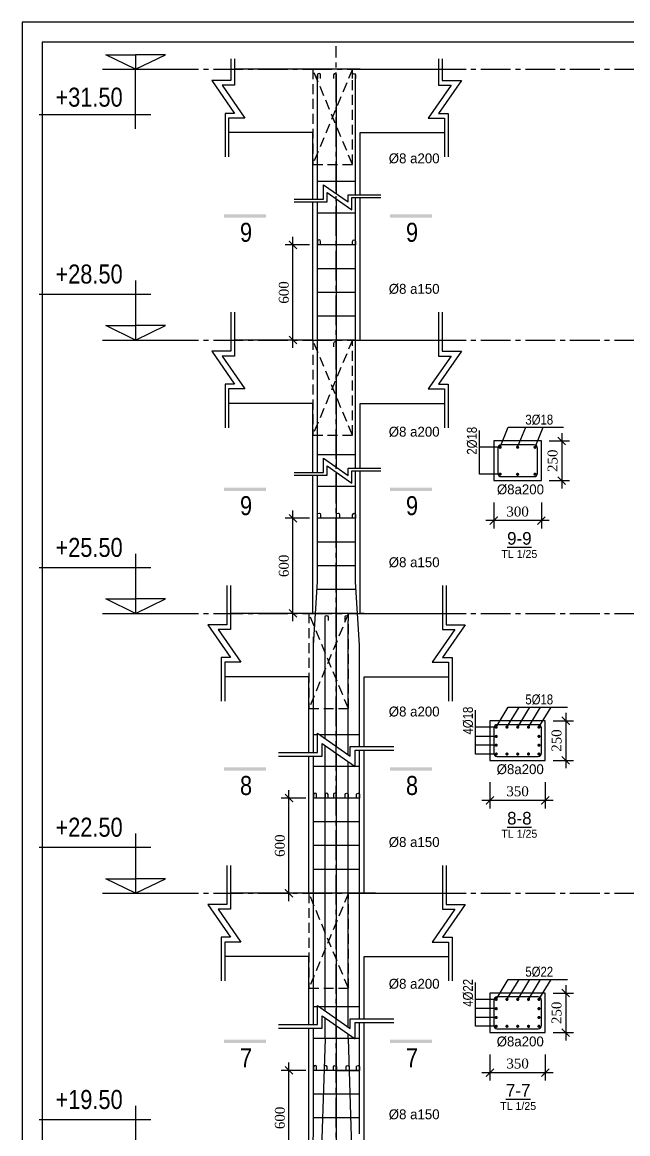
# Model space of a CAD drawing. Extents: x 394 to 12570, y -4198 to 1567.
# Drawn here: x 4680.1 to 4833, y -1526.1 to -1245.6 of the extents above; entities that cross this region are included whole.
import ezdxf

# ---------------------------------------------------------------- set-up
doc = ezdxf.new("R2010")
doc.units = 0
doc.header["$MEASUREMENT"] = 0
doc.linetypes.add('CENTER2', pattern=[1.125, 0.75, -0.125, 0.125, -0.125])
doc.linetypes.add('HIDDEN', pattern=[0.375, 0.25, -0.125])
doc.layers.get('0').update_dxf_attribs({"linetype": 'CONTINUOUS'})
doc.layers.get('DEFPOINTS').update_dxf_attribs({"linetype": 'CONTINUOUS'})
for name, color, linetype in [('cot', 8, 'CONTINUOUS'), ('DAI', 3, 'CONTINUOUS'), ('DUT', 9, 'CENTER2'), ('TEXT', 7, 'CONTINUOUS'), ('THEP', 6, 'CONTINUOUS'), ('TUONG', 7, 'CONTINUOUS')]:
    doc.layers.add(name, color=color, linetype=linetype)
doc.styles.add('DIM-NEW', font='')
doc.styles.add('style1', font='')
doc.styles.add('T1', font='romans.shx')
doc.styles.add('T2', font='')
doc.styles.get('DIM-NEW').set_extended_font_data('VNI-Helve-Condense')
doc.styles.get('style1').set_extended_font_data('VNI-Goudy')
doc.styles.get('T2').set_extended_font_data('VNI-Times')
doc.dimstyles.new('TL25', dxfattribs={"dimtxt": 2.5, "dimasz": 2, "dimexe": 2, "dimexo": 2, "dimgap": 1, "dimtad": 1, "dimdec": 0, "dimlfac": 25, "dimzin": 0, "dimdsep": 46, "dimtxsty": 'T2', "dimblk": 'ARCHTICK', "dimcen": 2.5, "dimdle": 2, "dimclrd": 1, "dimclre": 1, "dimclrt": 2, "dimadec": 0, "dimazin": 0, "dimtfac": 1, "dimtdec": 0, "dimtix": 1, "dimtofl": 0, "dimtmove": 0, "dimatfit": 0, "dimldrblk": 'ARCHTICK', "dimfxl": 1, "dimtolj": 1, "dimtzin": 0, "dimlwd": -1, "dimlwe": -1, "dimarcsym": 0})

# ---------------------------------------------------------------- blocks, each defined once
blk = doc.blocks.new('_ARCHTICK')
at = {"color": 0, "linetype": 'ByBlock', "const_width": 0.15}
blk.add_lwpolyline([(-0.5, -0.5), (0.5, 0.5)], dxfattribs=at)
blk = doc.blocks.new('*D171')
at = {"layer": 'cot', "color": 1, "transparency": 16777216}
for p, q in [((4799.2, -1366.74), (4799.2, -1373.33)), ((4811.2, -1366.74), (4811.2, -1373.33)), ((4813.2, -1371.33), (4797.2, -1371.33))]:
    blk.add_line(p, q, dxfattribs=at)
at = {"layer": 'DEFPOINTS', "color": 0, "transparency": 16777216}
for p in [(4799.2, -1364.74), (4811.2, -1364.74), (4799.2, -1371.33)]:
    blk.add_point(p, dxfattribs=at)
at = {"layer": 'cot', "color": 1, "transparency": 16777216, "xscale": 2, "yscale": 2, "zscale": 2, "rotation": 180}
blk.add_blockref('_ARCHTICK', (4799.2, -1371.33), dxfattribs=at)
at = {"layer": 'cot', "color": 1, "transparency": 16777216, "xscale": 2, "yscale": 2, "zscale": 2}
blk.add_blockref('_ARCHTICK', (4811.2, -1371.33), dxfattribs=at)
at = {"layer": 'cot', "color": 2, "lineweight": -2, "transparency": 16777216, "insert": (4805.2, -1369.05), "char_height": 2.5, "attachment_point": 5, "style": 'T2'}
blk.add_mtext('\\A1;300', dxfattribs=at)
blk = doc.blocks.new('*D170')
at = {"layer": 'cot', "color": 1, "transparency": 16777216}
for p, q in [((4816.34, -1349.22), (4816.34, -1363.22)), ((4813.2, -1351.22), (4818.34, -1351.22)), ((4813.2, -1361.22), (4818.34, -1361.22))]:
    blk.add_line(p, q, dxfattribs=at)
at = {"layer": 'DEFPOINTS', "color": 0, "transparency": 16777216}
for p in [(4811.2, -1351.22), (4811.2, -1361.22), (4816.34, -1361.22)]:
    blk.add_point(p, dxfattribs=at)
at = {"layer": 'cot', "color": 1, "transparency": 16777216, "xscale": 2, "yscale": 2, "zscale": 2}
for p, rotation in [((4816.34, -1351.22), 90), ((4816.34, -1361.22), 270)]:
    blk.add_blockref('_ARCHTICK', p, dxfattribs=dict(at, rotation=rotation))
at = {"layer": 'cot', "color": 2, "lineweight": -2, "transparency": 16777216, "insert": (4814.04, -1356.22), "char_height": 2.5, "attachment_point": 5, "rotation": 90, "style": 'T2'}
blk.add_mtext('\\A1;250', dxfattribs=at)
blk = doc.blocks.new('*D169')
at = {"layer": 'cot', "color": 1, "transparency": 16777216}
for p, q in [((4814.2, -1421.83), (4819.34, -1421.83)), ((4817.34, -1419.83), (4817.34, -1433.83)), ((4814.2, -1431.83), (4819.34, -1431.83))]:
    blk.add_line(p, q, dxfattribs=at)
at = {"layer": 'DEFPOINTS', "color": 0, "transparency": 16777216}
for p in [(4812.2, -1421.83), (4812.2, -1431.83), (4817.34, -1431.83)]:
    blk.add_point(p, dxfattribs=at)
at = {"layer": 'cot', "color": 1, "transparency": 16777216, "xscale": 2, "yscale": 2, "zscale": 2}
for p, rotation in [((4817.34, -1421.83), 90), ((4817.34, -1431.83), 270)]:
    blk.add_blockref('_ARCHTICK', p, dxfattribs=dict(at, rotation=rotation))
at = {"layer": 'cot', "color": 2, "lineweight": -2, "transparency": 16777216, "insert": (4815.04, -1426.83), "char_height": 2.5, "attachment_point": 5, "rotation": 90, "style": 'T2'}
blk.add_mtext('\\A1;250', dxfattribs=at)
blk = doc.blocks.new('*D168')
at = {"layer": 'cot', "color": 1, "transparency": 16777216}
for p, q in [((4798.2, -1437.36), (4798.2, -1443.94)), ((4812.2, -1437.36), (4812.2, -1443.94)), ((4814.2, -1441.94), (4796.2, -1441.94))]:
    blk.add_line(p, q, dxfattribs=at)
at = {"layer": 'DEFPOINTS', "color": 0, "transparency": 16777216}
for p in [(4798.2, -1435.36), (4812.2, -1435.36), (4798.2, -1441.94)]:
    blk.add_point(p, dxfattribs=at)
at = {"layer": 'cot', "color": 1, "transparency": 16777216, "xscale": 2, "yscale": 2, "zscale": 2, "rotation": 180}
blk.add_blockref('_ARCHTICK', (4798.2, -1441.94), dxfattribs=at)
at = {"layer": 'cot', "color": 1, "transparency": 16777216, "xscale": 2, "yscale": 2, "zscale": 2}
blk.add_blockref('_ARCHTICK', (4812.2, -1441.94), dxfattribs=at)
at = {"layer": 'cot', "color": 2, "lineweight": -2, "transparency": 16777216, "insert": (4805.2, -1439.64), "char_height": 2.5, "attachment_point": 5, "style": 'T2'}
blk.add_mtext('\\A1;350', dxfattribs=at)
blk = doc.blocks.new('*D167')
at = {"layer": 'cot', "color": 1, "transparency": 16777216}
for p, q in [((4798.2, -1506.06), (4798.2, -1512.65)), ((4812.2, -1506.06), (4812.2, -1512.65)), ((4814.2, -1510.65), (4796.2, -1510.65))]:
    blk.add_line(p, q, dxfattribs=at)
at = {"layer": 'DEFPOINTS', "color": 0, "transparency": 16777216}
for p in [(4798.2, -1504.06), (4812.2, -1504.06), (4798.2, -1510.65)]:
    blk.add_point(p, dxfattribs=at)
at = {"layer": 'cot', "color": 1, "transparency": 16777216, "xscale": 2, "yscale": 2, "zscale": 2, "rotation": 180}
blk.add_blockref('_ARCHTICK', (4798.2, -1510.65), dxfattribs=at)
at = {"layer": 'cot', "color": 1, "transparency": 16777216, "xscale": 2, "yscale": 2, "zscale": 2}
blk.add_blockref('_ARCHTICK', (4812.2, -1510.65), dxfattribs=at)
at = {"layer": 'cot', "color": 2, "lineweight": -2, "transparency": 16777216, "insert": (4805.2, -1508.35), "char_height": 2.5, "attachment_point": 5, "style": 'T2'}
blk.add_mtext('\\A1;350', dxfattribs=at)
blk = doc.blocks.new('*D166')
at = {"layer": 'cot', "color": 1, "transparency": 16777216}
for p, q in [((4817.34, -1488.54), (4817.34, -1502.54)), ((4814.2, -1490.54), (4819.34, -1490.54)), ((4814.2, -1500.54), (4819.34, -1500.54))]:
    blk.add_line(p, q, dxfattribs=at)
at = {"layer": 'DEFPOINTS', "color": 0, "transparency": 16777216}
for p in [(4812.2, -1490.54), (4812.2, -1500.54), (4817.34, -1500.54)]:
    blk.add_point(p, dxfattribs=at)
at = {"layer": 'cot', "color": 1, "transparency": 16777216, "xscale": 2, "yscale": 2, "zscale": 2}
for p, rotation in [((4817.34, -1490.54), 90), ((4817.34, -1500.54), 270)]:
    blk.add_blockref('_ARCHTICK', p, dxfattribs=dict(at, rotation=rotation))
at = {"layer": 'cot', "color": 2, "lineweight": -2, "transparency": 16777216, "insert": (4815.04, -1495.54), "char_height": 2.5, "attachment_point": 5, "rotation": 90, "style": 'T2'}
blk.add_mtext('\\A1;250', dxfattribs=at)
blk = doc.blocks.new('*D147')
at = {"layer": 'DEFPOINTS', "color": 0, "transparency": 16777216}
for p in [(4747.49, -1510.06), (4753.7, -1510.06), (4752.5, -1534.06)]:
    blk.add_point(p, dxfattribs=at)
at = {"layer": 'TUONG', "color": 1, "transparency": 16777216}
for p, q in [((4747.49, -1536.06), (4747.49, -1508.06)), ((4751.7, -1510.06), (4745.49, -1510.06)), ((4750.5, -1534.06), (4745.49, -1534.06))]:
    blk.add_line(p, q, dxfattribs=at)
at = {"layer": 'TUONG', "color": 1, "transparency": 16777216, "xscale": 2, "yscale": 2, "zscale": 2}
for p, rotation in [((4747.49, -1510.06), 90), ((4747.49, -1534.06), 270)]:
    blk.add_blockref('_ARCHTICK', p, dxfattribs=dict(at, rotation=rotation))
at = {"layer": 'TUONG', "color": 2, "transparency": 16777216, "insert": (4745.19, -1522.06), "char_height": 2.5, "attachment_point": 5, "rotation": 90, "style": 'T2'}
blk.add_mtext('\\A1;600', dxfattribs=at)
blk = doc.blocks.new('*D146')
at = {"layer": 'DEFPOINTS', "color": 0, "transparency": 16777216}
for p in [(4747.49, -1441.35), (4753.7, -1441.35), (4752.5, -1465.35)]:
    blk.add_point(p, dxfattribs=at)
at = {"layer": 'TUONG', "color": 1, "transparency": 16777216}
for p, q in [((4751.7, -1441.35), (4745.49, -1441.35)), ((4747.49, -1467.35), (4747.49, -1439.35)), ((4750.5, -1465.35), (4745.49, -1465.35))]:
    blk.add_line(p, q, dxfattribs=at)
at = {"layer": 'TUONG', "color": 1, "transparency": 16777216, "xscale": 2, "yscale": 2, "zscale": 2}
for p, rotation in [((4747.49, -1441.35), 90), ((4747.49, -1465.35), 270)]:
    blk.add_blockref('_ARCHTICK', p, dxfattribs=dict(at, rotation=rotation))
at = {"layer": 'TUONG', "color": 2, "transparency": 16777216, "insert": (4745.19, -1453.35), "char_height": 2.5, "attachment_point": 5, "rotation": 90, "style": 'T2'}
blk.add_mtext('\\A1;600', dxfattribs=at)
blk = doc.blocks.new('*D145')
at = {"layer": 'DEFPOINTS', "color": 0, "transparency": 16777216}
for p in [(4748.49, -1370.74), (4754.7, -1370.74), (4753.5, -1394.74)]:
    blk.add_point(p, dxfattribs=at)
at = {"layer": 'TUONG', "color": 1, "transparency": 16777216}
for p, q in [((4748.49, -1396.74), (4748.49, -1368.74)), ((4752.7, -1370.74), (4746.49, -1370.74)), ((4751.5, -1394.74), (4746.49, -1394.74))]:
    blk.add_line(p, q, dxfattribs=at)
at = {"layer": 'TUONG', "color": 1, "transparency": 16777216, "xscale": 2, "yscale": 2, "zscale": 2}
for p, rotation in [((4748.49, -1370.74), 90), ((4748.49, -1394.74), 270)]:
    blk.add_blockref('_ARCHTICK', p, dxfattribs=dict(at, rotation=rotation))
at = {"layer": 'TUONG', "color": 2, "transparency": 16777216, "insert": (4746.19, -1382.74), "char_height": 2.5, "attachment_point": 5, "rotation": 90, "style": 'T2'}
blk.add_mtext('\\A1;600', dxfattribs=at)
blk = doc.blocks.new('*D144')
at = {"layer": 'DEFPOINTS', "color": 0, "transparency": 16777216}
for p in [(4748.49, -1301.75), (4754.7, -1301.75), (4753.5, -1325.75)]:
    blk.add_point(p, dxfattribs=at)
at = {"layer": 'TUONG', "color": 1, "transparency": 16777216}
for p, q in [((4748.49, -1327.75), (4748.49, -1299.75)), ((4752.7, -1301.75), (4746.49, -1301.75)), ((4751.5, -1325.75), (4746.49, -1325.75))]:
    blk.add_line(p, q, dxfattribs=at)
at = {"layer": 'TUONG', "color": 1, "transparency": 16777216, "xscale": 2, "yscale": 2, "zscale": 2}
for p, rotation in [((4748.49, -1301.75), 90), ((4748.49, -1325.75), 270)]:
    blk.add_blockref('_ARCHTICK', p, dxfattribs=dict(at, rotation=rotation))
at = {"layer": 'TUONG', "color": 2, "transparency": 16777216, "insert": (4746.19, -1313.75), "char_height": 2.5, "attachment_point": 5, "rotation": 90, "style": 'T2'}
blk.add_mtext('\\A1;600', dxfattribs=at)

msp = doc.modelspace()

# ---------------------------------------------------------------- linework, layer by layer
at = {"layer": 'cot', "lineweight": -2, "ltscale": 10}
for p, q in [((4795.593, -1359.618), (4795.593, -1348.584)), ((4800.797, -1352.818), (4802.84, -1347.771)), ((4802.84, -1347.771), (4816.765, -1347.771)), ((4805.205, -1352.794), (4807.248, -1347.748)), ((4809.597, -1352.818), (4811.64, -1347.771)), ((4800.797, -1352.818), (4795.593, -1352.818)), ((4800.797, -1359.618), (4795.593, -1359.618)), ((4794.593, -1430.232), (4794.593, -1419.198)), ((4799.797, -1423.432), (4802.84, -1418.386)), ((4802.516, -1423.432), (4805.56, -1418.386)), ((4802.84, -1418.386), (4817.765, -1418.386)), ((4805.236, -1423.432), (4808.28, -1418.386)), ((4807.956, -1423.432), (4810.999, -1418.386)), ((4810.597, -1423.432), (4813.64, -1418.386)), ((4799.797, -1423.432), (4794.593, -1423.432)), ((4799.797, -1425.778), (4794.593, -1425.778)), ((4799.797, -1428.005), (4794.593, -1428.005)), ((4799.797, -1430.232), (4794.593, -1430.232)), ((4794.593, -1498.94), (4794.593, -1487.906)), ((4799.797, -1492.14), (4802.84, -1487.094)), ((4802.516, -1492.14), (4805.56, -1487.094)), ((4802.84, -1487.094), (4817.765, -1487.094)), ((4805.236, -1492.14), (4808.28, -1487.094)), ((4807.956, -1492.14), (4810.999, -1487.094)), ((4810.597, -1492.14), (4813.64, -1487.094)), ((4799.797, -1492.14), (4794.593, -1492.14)), ((4799.797, -1494.486), (4794.593, -1494.486)), ((4799.797, -1496.713), (4794.593, -1496.713)), ((4799.797, -1498.94), (4794.593, -1498.94))]:
    msp.add_line(p, q, dxfattribs=at)
at = {"layer": 'DAI'}
for p, q in [((4764.296, -1285.746), (4754.696, -1285.746)), ((4764.296, -1293.746), (4754.696, -1293.746)), ((4764.296, -1301.746), (4754.696, -1301.746)), ((4764.296, -1307.746), (4754.696, -1307.746)), ((4764.296, -1313.746), (4754.696, -1313.746)), ((4764.296, -1319.746), (4754.696, -1319.746)), ((4764.296, -1325.746), (4754.696, -1325.746)), ((4764.296, -1354.737), (4754.696, -1354.737)), ((4764.296, -1362.737), (4754.696, -1362.737)), ((4764.296, -1370.737), (4754.696, -1370.737)), ((4764.296, -1376.737), (4754.696, -1376.737)), ((4764.296, -1382.737), (4754.696, -1382.737)), ((4764.421, -1388.737), (4754.571, -1388.737)), ((4764.796, -1394.737), (4754.196, -1394.737)), ((4754.689, -1425.352), (4753.696, -1425.352)), ((4765.296, -1425.352), (4755.203, -1425.352)), ((4765.296, -1433.352), (4753.696, -1433.352)), ((4765.296, -1441.352), (4753.696, -1441.352)), ((4765.296, -1447.352), (4753.696, -1447.352)), ((4765.296, -1453.352), (4753.696, -1453.352)), ((4765.296, -1459.352), (4753.696, -1459.352)), ((4769.296, -1465.352), (4753.696, -1465.352)), ((4765.296, -1494.059), (4753.696, -1494.059)), ((4765.296, -1502.059), (4753.696, -1502.059)), ((4765.296, -1510.059), (4753.696, -1510.059)), ((4765.296, -1516.059), (4753.696, -1516.059)), ((4765.296, -1522.059), (4753.696, -1522.059))]:
    msp.add_line(p, q, dxfattribs=at)
for points in [[(4809.397, -1360.218, 0.4142136), (4810.197, -1359.418), (4810.197, -1353.018, 0.4142136), (4809.397, -1352.218), (4800.997, -1352.218, 0.4142136), (4800.197, -1353.018), (4800.197, -1359.418, 0.4142136), (4800.997, -1360.218)], [(4810.397, -1430.832, 0.4142136), (4811.197, -1430.032), (4811.197, -1423.632, 0.4142136), (4810.397, -1422.832), (4799.997, -1422.832, 0.4142136), (4799.197, -1423.632), (4799.197, -1430.032, 0.4142136), (4799.997, -1430.832)], [(4810.397, -1499.54, 0.4142136), (4811.197, -1498.74), (4811.197, -1492.34, 0.4142136), (4810.397, -1491.54), (4799.997, -1491.54, 0.4142136), (4799.197, -1492.34), (4799.197, -1498.74, 0.4142136), (4799.997, -1499.54)]]:
    msp.add_lwpolyline(points, format="xyb", close=True, dxfattribs=at)
at = {"layer": 'DUT', "linetype": 'CENTER2', "ltscale": 10}
for p, q in [((4759.392, -2008.223), (4759.392, -1251.602)), ((4717.178, -1257.416), (5201.385, -1257.416)), ((4717.178, -1325.746), (5201.385, -1325.746)), ((4717.178, -1394.737), (5201.385, -1394.737)), ((4717.178, -1465.352), (5201.385, -1465.352))]:
    msp.add_line(p, q, dxfattribs=at)
at = {"layer": 'DUT', "linetype": 'HIDDEN', "ltscale": 10}
for p, q in [((4763.496, -1257.416), (4753.496, -1281.416)), ((4763.496, -1281.416), (4753.496, -1257.416)), ((4763.496, -1325.746), (4753.496, -1349.746)), ((4763.496, -1349.746), (4753.496, -1325.746)), ((4762.496, -1394.737), (4752.496, -1418.737)), ((4762.496, -1418.737), (4752.496, -1394.737)), ((4762.496, -1465.352), (4752.496, -1489.352)), ((4762.496, -1489.352), (4752.496, -1465.352))]:
    msp.add_line(p, q, dxfattribs=at)
for points in [[(4753.496, -1281.416), (4763.496, -1281.416), (4763.496, -1257.416), (4753.496, -1257.416)], [(4752.496, -1418.737), (4762.496, -1418.737), (4762.496, -1394.737), (4752.496, -1394.737)]]:
    msp.add_lwpolyline(points, close=True, dxfattribs=at)
for points in [[(4753.496, -1325.746), (4753.496, -1349.746), (4763.496, -1349.746), (4763.496, -1325.746)], [(4752.496, -1465.352), (4752.496, -1489.352), (4762.496, -1489.352), (4762.496, -1465.352), (4752.496, -1465.352)]]:
    msp.add_lwpolyline(points, dxfattribs=at)
at = {"layer": 'TEXT', "ltscale": 10}
for points in [[(4741.725, -1294.849), (4741.725, -1294.009), (4731.081, -1294.849), (4731.081, -1294.009)], [(4783.624, -1294.849), (4783.624, -1294.009), (4772.98, -1294.849), (4772.98, -1294.009)], [(4741.725, -1363.84), (4741.725, -1363), (4731.081, -1363.84), (4731.081, -1363)], [(4783.624, -1363.84), (4783.624, -1363), (4772.98, -1363.84), (4772.98, -1363)], [(4741.725, -1434.455), (4741.725, -1433.615), (4731.081, -1434.455), (4731.081, -1433.615)], [(4783.624, -1434.455), (4783.624, -1433.615), (4772.98, -1434.455), (4772.98, -1433.615)], [(4741.725, -1503.162), (4741.725, -1502.322), (4731.081, -1503.162), (4731.081, -1502.322)], [(4783.624, -1503.162), (4783.624, -1502.322), (4772.98, -1503.162), (4772.98, -1502.322)]]:
    msp.add_trace(points, dxfattribs=at)
at = {"layer": 'THEP', "ltscale": 10}
for p, q in [((4759.495, -1288.877), (4759.496, -1259.757)), ((4759.493, -1357.865), (4759.495, -1290.202)), ((4759.49, -1428.341), (4759.493, -1359.191)), ((4753.696, -1402.737), (4754.696, -1386.737)), ((4765.296, -1402.737), (4764.296, -1386.737)), ((4756.602, -1426.327), (4756.602, -1396.336)), ((4762.396, -1430.367), (4762.396, -1396.521)), ((4753.696, -1429.812), (4753.696, -1400.668)), ((4756.602, -1495.035), (4756.602, -1428.094)), ((4759.487, -1497.047), (4759.49, -1430.108)), ((4753.696, -1498.519), (4753.696, -1430.729)), ((4762.396, -1499.075), (4762.396, -1432.134)), ((4756.602, -1501.875), (4756.602, -1496.802)), ((4753.696, -1526.059), (4753.696, -1499.437)), ((4759.485, -1565.555), (4759.487, -1498.814)), ((4756.596, -1502.059), (4755.58, -1534.059)), ((4762.396, -1502.059), (4762.396, -1500.842)), ((4762.396, -1502.059), (4763.396, -1534.059)), ((4752.696, -1542.059), (4753.696, -1526.059))]:
    msp.add_line(p, q, dxfattribs=at)
msp.add_lwpolyline([(5269.142, -2081.552), (5269.142, -1250.552), (4685.142, -1250.552), (4685.142, -2081.552)], close=True, dxfattribs=at)
for points in [[(4755.446, -1259.757), (4755.446, -1258.855, 1), (4754.696, -1258.855), (4754.696, -1259.749)], [(4759.496, -1259.757), (4759.496, -1258.856, 1), (4758.746, -1258.856), (4758.746, -1259.749)], [(4763.546, -1259.757), (4763.546, -1258.855, -1), (4764.296, -1258.855), (4764.296, -1259.749)], [(4755.446, -1301.755), (4755.446, -1300.853, 1), (4754.696, -1300.853), (4754.696, -1301.746)], [(4763.546, -1301.755), (4763.546, -1300.853, -1), (4764.296, -1300.853), (4764.296, -1301.746)], [(4759.494, -1327.493), (4759.494, -1326.591, 1), (4758.744, -1326.591), (4758.744, -1327.484)], [(4754.696, -1370.737), (4754.696, -1369.835, -1), (4755.446, -1369.835), (4755.446, -1370.729)], [(4759.496, -1370.737), (4759.496, -1369.835, -1), (4760.246, -1369.835), (4760.246, -1370.729)], [(4763.546, -1370.745), (4763.546, -1369.843, -1), (4764.296, -1369.843), (4764.296, -1370.737)], [(4756.602, -1396.521), (4756.602, -1395.619, -1), (4757.352, -1395.619), (4757.352, -1396.512)], [(4761.646, -1396.529), (4761.646, -1395.627, -1), (4762.396, -1395.627), (4762.396, -1396.521)], [(4754.446, -1441.36), (4754.446, -1440.458, 1), (4753.696, -1440.458), (4753.696, -1441.352)], [(4757.352, -1441.36), (4757.352, -1440.458, 1), (4756.602, -1440.458), (4756.602, -1441.352)], [(4759.49, -1441.36), (4759.49, -1440.458, 1), (4758.74, -1440.458), (4758.74, -1441.352)], [(4761.646, -1441.36), (4761.646, -1440.458, -1), (4762.396, -1440.458), (4762.396, -1441.352)], [(4764.546, -1441.36), (4764.546, -1440.458, -1), (4765.296, -1440.458), (4765.296, -1441.352)], [(4754.446, -1510.068), (4754.446, -1509.166, 1), (4753.696, -1509.166), (4753.696, -1510.059)], [(4757.092, -1510.068), (4757.092, -1509.166, 1), (4756.342, -1509.166), (4756.342, -1510.059)], [(4758.746, -1510.068), (4758.746, -1509.166, -1), (4759.496, -1509.166), (4759.496, -1510.059)], [(4761.896, -1510.068), (4761.896, -1509.166, -1), (4762.646, -1509.166), (4762.646, -1510.059)], [(4764.546, -1510.068), (4764.546, -1509.166, -1), (4765.296, -1509.166), (4765.296, -1510.059)]]:
    msp.add_lwpolyline(points, format="xyb", dxfattribs=at)
for points in [[(4754.696, -1290.206), (4754.696, -1258.855)], [(4764.296, -1289.102), (4764.296, -1258.855)], [(4764.296, -1358.092), (4764.296, -1289.79)], [(4754.696, -1359.197), (4754.696, -1290.894)], [(4754.696, -1386.737), (4754.696, -1359.885)], [(4764.296, -1386.737), (4764.296, -1358.78)], [(4765.296, -1428.338), (4765.296, -1402.737)], [(4765.296, -1497.046), (4765.296, -1429.256)], [(4765.296, -1526.059), (4765.296, -1497.963)]]:
    msp.add_lwpolyline(points, dxfattribs=at)
at = {"layer": 'THEP', "const_width": 0.4}
for points in [[(4800.797, -1352.618, -1), (4800.797, -1353.018, -1)], [(4805.205, -1352.594, 1), (4805.205, -1352.994, 1)], [(4809.597, -1352.618, 1), (4809.597, -1353.018, 1)], [(4800.797, -1359.818, 1), (4800.797, -1359.418, 1)], [(4805.205, -1359.841, -1), (4805.205, -1359.441, -1)], [(4809.597, -1359.818, -1), (4809.597, -1359.418, -1)], [(4799.797, -1423.232, -1), (4799.797, -1423.632, -1)], [(4802.516, -1423.232, -1), (4802.516, -1423.632, -1)], [(4805.236, -1423.232, -1), (4805.236, -1423.632, -1)], [(4807.956, -1423.232, -1), (4807.956, -1423.632, -1)], [(4810.597, -1423.232, 1), (4810.597, -1423.632, 1)], [(4799.797, -1425.978, 1), (4799.797, -1425.578, 1)], [(4799.797, -1428.205, 1), (4799.797, -1427.805, 1)], [(4810.597, -1425.978, -1), (4810.597, -1425.578, -1)], [(4810.597, -1428.205, -1), (4810.597, -1427.805, -1)], [(4799.797, -1430.432, 1), (4799.797, -1430.032, 1)], [(4802.516, -1430.432, 1), (4802.516, -1430.032, 1)], [(4805.236, -1430.432, 1), (4805.236, -1430.032, 1)], [(4807.956, -1430.432, 1), (4807.956, -1430.032, 1)], [(4810.597, -1430.432, -1), (4810.597, -1430.032, -1)], [(4799.797, -1491.94, -1), (4799.797, -1492.34, -1)], [(4802.516, -1491.94, -1), (4802.516, -1492.34, -1)], [(4805.236, -1491.94, -1), (4805.236, -1492.34, -1)], [(4807.956, -1491.94, -1), (4807.956, -1492.34, -1)], [(4810.597, -1491.94, 1), (4810.597, -1492.34, 1)], [(4799.797, -1494.686, 1), (4799.797, -1494.286, 1)], [(4810.597, -1494.686, -1), (4810.597, -1494.286, -1)], [(4799.797, -1496.913, 1), (4799.797, -1496.513, 1)], [(4810.597, -1496.913, -1), (4810.597, -1496.513, -1)], [(4799.797, -1499.14, 1), (4799.797, -1498.74, 1)], [(4802.516, -1499.14, 1), (4802.516, -1498.74, 1)], [(4805.236, -1499.14, 1), (4805.236, -1498.74, 1)], [(4807.956, -1499.14, 1), (4807.956, -1498.74, 1)], [(4810.597, -1499.14, -1), (4810.597, -1498.74, -1)]]:
    msp.add_lwpolyline(points, format="xyb", close=True, dxfattribs=at)
at = {"layer": 'TUONG'}
for p, q in [((4701.222, -1253.778), (4708.777, -1253.778)), ((4708.777, -1257.416), (4701.222, -1253.778)), ((4708.777, -1253.778), (4708.777, -1257.416)), ((4716.331, -1253.778), (4708.777, -1253.778)), ((4708.777, -1257.416), (4716.331, -1253.778)), ((4700.375, -1257.416), (4717.178, -1257.416)), ((4708.777, -1272.474), (4708.777, -1257.416)), ((4753.496, -1257.416), (4733.73, -1257.416)), ((4765.496, -1257.416), (4753.496, -1257.416)), ((4765.496, -1257.416), (4785.262, -1257.416)), ((4712.631, -1268.928), (4684.441, -1268.928)), ((4753.496, -1273.416), (4732.257, -1273.416)), ((4753.496, -1290.206), (4753.496, -1273.416)), ((4765.496, -1289.102), (4765.496, -1273.416)), ((4765.496, -1273.416), (4786.735, -1273.416)), ((4765.496, -1325.746), (4765.496, -1289.79)), ((4753.496, -1325.746), (4753.496, -1290.894)), ((4708.777, -1310.688), (4708.777, -1325.746)), ((4712.631, -1314.234), (4684.441, -1314.234)), ((4701.222, -1322.108), (4708.777, -1322.108)), ((4708.777, -1325.746), (4701.222, -1322.108)), ((4708.777, -1322.108), (4708.777, -1325.746)), ((4716.331, -1322.108), (4708.777, -1322.108)), ((4708.777, -1325.746), (4716.331, -1322.108)), ((4700.375, -1325.746), (4717.178, -1325.746)), ((4753.496, -1325.746), (4733.73, -1325.746)), ((4765.496, -1325.746), (4785.262, -1325.746)), ((4753.496, -1341.746), (4732.257, -1341.746)), ((4753.496, -1359.197), (4753.496, -1341.746)), ((4765.496, -1358.092), (4765.496, -1341.746)), ((4765.496, -1341.746), (4786.735, -1341.746)), ((4753.496, -1394.737), (4753.496, -1359.885)), ((4765.496, -1394.737), (4765.496, -1358.78)), ((4708.777, -1379.679), (4708.777, -1394.737)), ((4712.631, -1383.225), (4684.441, -1383.225)), ((4701.222, -1391.099), (4708.777, -1391.099)), ((4708.777, -1394.737), (4701.222, -1391.099)), ((4708.777, -1391.099), (4708.777, -1394.737)), ((4716.331, -1391.099), (4708.777, -1391.099)), ((4708.777, -1394.737), (4716.331, -1391.099)), ((4700.375, -1394.737), (4717.178, -1394.737)), ((4752.496, -1394.737), (4732.73, -1394.737)), ((4752.496, -1394.737), (4753.496, -1394.737)), ((4766.496, -1394.737), (4765.496, -1394.737)), ((4766.496, -1394.737), (4786.262, -1394.737)), ((4752.496, -1410.737), (4731.257, -1410.737)), ((4752.496, -1429.812), (4752.496, -1410.737)), ((4766.496, -1428.338), (4766.496, -1410.737)), ((4766.496, -1410.737), (4787.735, -1410.737)), ((4766.496, -1465.352), (4766.496, -1429.256)), ((4752.496, -1465.352), (4752.496, -1430.729)), ((4708.777, -1450.294), (4708.777, -1465.352)), ((4712.631, -1453.839), (4684.441, -1453.839)), ((4701.222, -1461.713), (4708.777, -1461.713)), ((4708.777, -1465.352), (4701.222, -1461.713)), ((4708.777, -1461.713), (4708.777, -1465.352)), ((4716.331, -1461.713), (4708.777, -1461.713)), ((4708.777, -1465.352), (4716.331, -1461.713)), ((4700.375, -1465.352), (4717.178, -1465.352)), ((4752.496, -1465.352), (4732.73, -1465.352)), ((4766.496, -1465.352), (4786.262, -1465.352)), ((4752.496, -1481.352), (4731.257, -1481.352)), ((4752.496, -1498.519), (4752.496, -1481.352)), ((4766.496, -1497.046), (4766.496, -1481.352)), ((4766.496, -1481.352), (4787.735, -1481.352)), ((4752.496, -1534.059), (4752.496, -1499.437)), ((4766.496, -1534.059), (4766.496, -1497.963)), ((4759.496, -1510.059), (4765.296, -1510.059)), ((4708.777, -1519.001), (4708.777, -1534.059)), ((4712.631, -1522.547), (4684.441, -1522.547))]:
    msp.add_line(p, q, dxfattribs=at)
msp.add_lwpolyline([(5274.142, -2086.552), (5274.142, -1245.552), (4680.142, -1245.552), (4680.142, -2086.552)], close=True, dxfattribs=at)
for points in [[(4732.813, -1254.814), (4732.813, -1260.274), (4727.994, -1260.274), (4733.76, -1268.543), (4731.34, -1268.543), (4731.34, -1279.545)], [(4733.73, -1254.814), (4733.73, -1261.474), (4730.598, -1261.474), (4736.364, -1269.743), (4732.257, -1269.743), (4732.257, -1279.545)], [(4785.262, -1254.814), (4785.262, -1261.474), (4788.395, -1261.474), (4782.629, -1269.743), (4786.735, -1269.743), (4786.735, -1279.545)], [(4786.179, -1254.814), (4786.179, -1260.274), (4790.998, -1260.274), (4785.233, -1268.543), (4787.653, -1268.543), (4787.653, -1279.545)], [(4748.807, -1290.206), (4756.219, -1290.206), (4756.219, -1286.592), (4762.421, -1290.917), (4762.421, -1289.102), (4770.672, -1289.102)], [(4748.807, -1290.894), (4757.119, -1290.894), (4757.119, -1288.545), (4763.321, -1292.869), (4763.321, -1289.79), (4770.672, -1289.79)], [(4732.813, -1318.721), (4732.813, -1328.604), (4727.994, -1328.604), (4733.76, -1336.873), (4731.34, -1336.873), (4731.34, -1347.875)], [(4733.73, -1318.721), (4733.73, -1329.804), (4730.598, -1329.804), (4736.364, -1338.073), (4732.257, -1338.073), (4732.257, -1347.875)], [(4785.262, -1318.721), (4785.262, -1329.804), (4788.395, -1329.804), (4782.629, -1338.073), (4786.735, -1338.073), (4786.735, -1347.875)], [(4786.179, -1318.721), (4786.179, -1328.604), (4790.998, -1328.604), (4785.233, -1336.873), (4787.653, -1336.873), (4787.653, -1347.875)], [(4811.197, -1351.218), (4811.197, -1351.218), (4799.197, -1351.218), (4799.197, -1361.218), (4811.197, -1361.218), (4811.197, -1361.218)], [(4811.197, -1361.218), (4811.197, -1351.218)], [(4748.807, -1359.197), (4756.219, -1359.197), (4756.219, -1355.583), (4762.421, -1359.907), (4762.421, -1358.092), (4770.672, -1358.092)], [(4748.807, -1359.885), (4757.119, -1359.885), (4757.119, -1357.536), (4763.321, -1361.86), (4763.321, -1358.78), (4770.672, -1358.78)], [(4731.813, -1387.712), (4731.813, -1397.595), (4726.994, -1397.595), (4732.76, -1405.863), (4730.34, -1405.863), (4730.34, -1416.866)], [(4732.73, -1387.712), (4732.73, -1398.795), (4729.598, -1398.795), (4735.364, -1407.063), (4731.257, -1407.063), (4731.257, -1416.866)], [(4786.262, -1387.712), (4786.262, -1398.795), (4789.395, -1398.795), (4783.629, -1407.063), (4787.735, -1407.063), (4787.735, -1416.866)], [(4787.179, -1387.712), (4787.179, -1397.595), (4791.998, -1397.595), (4786.233, -1405.863), (4788.653, -1405.863), (4788.653, -1416.866)], [(4812.197, -1421.832), (4812.197, -1421.832), (4798.197, -1421.832), (4798.197, -1431.832), (4812.197, -1431.832), (4812.197, -1431.832)], [(4812.197, -1431.832), (4812.197, -1421.832)], [(4744.806, -1429.812), (4754.689, -1429.812), (4754.689, -1424.993), (4762.957, -1430.759), (4762.957, -1428.338), (4773.96, -1428.338)], [(4744.806, -1430.729), (4755.889, -1430.729), (4755.889, -1427.597), (4764.157, -1433.362), (4764.157, -1429.256), (4773.96, -1429.256)], [(4731.813, -1458.326), (4731.813, -1468.21), (4726.994, -1468.21), (4732.76, -1476.478), (4730.34, -1476.478), (4730.34, -1487.481)], [(4732.73, -1458.326), (4732.73, -1469.41), (4729.598, -1469.41), (4735.364, -1477.678), (4731.257, -1477.678), (4731.257, -1487.481)], [(4786.262, -1458.326), (4786.262, -1469.41), (4789.395, -1469.41), (4783.629, -1477.678), (4787.735, -1477.678), (4787.735, -1487.481)], [(4787.179, -1458.326), (4787.179, -1468.21), (4791.998, -1468.21), (4786.233, -1476.478), (4788.653, -1476.478), (4788.653, -1487.481)], [(4812.197, -1490.54), (4812.197, -1490.54), (4798.197, -1490.54), (4798.197, -1500.54), (4812.197, -1500.54), (4812.197, -1500.54)], [(4812.197, -1500.54), (4812.197, -1490.54)], [(4744.806, -1498.519), (4754.689, -1498.519), (4754.689, -1493.7), (4762.957, -1499.466), (4762.957, -1497.046), (4773.96, -1497.046)], [(4744.806, -1499.437), (4755.889, -1499.437), (4755.889, -1496.304), (4764.157, -1502.07), (4764.157, -1497.963), (4773.96, -1497.963)]]:
    msp.add_lwpolyline(points, dxfattribs=at)
for points in [[(4701.222, -1253.778), (4708.777, -1253.778), (4708.777, -1257.416), (4701.222, -1253.778)], [(4701.222, -1322.108), (4708.777, -1322.108), (4708.777, -1325.746), (4701.222, -1322.108)], [(4701.222, -1391.099), (4708.777, -1391.099), (4708.777, -1394.737), (4701.222, -1391.099)], [(4701.222, -1461.713), (4708.777, -1461.713), (4708.777, -1465.352), (4701.222, -1461.713)]]:
    msp.add_solid(points, dxfattribs=at)

# ---------------------------------------------------------------- texts
at = {"layer": 'TEXT', "style": 'DIM-NEW'}
for s, p in [('+31.50', (4688.531, -1266.858)), ('+28.50', (4688.531, -1311.491)), ('+25.50', (4688.531, -1380.482)), ('+22.50', (4688.531, -1451.096)), ('+19.50', (4688.531, -1519.804))]:
    msp.add_text(s, height=4.8, dxfattribs=at).set_placement(p)
at = {"layer": 'TEXT', "ltscale": 10}
for s, height, style, p in [('%%2548 a200', 2.5, 'style1', (4772.679, -1281.147)), ('9', 4.8, 'DIM-NEW', (4735.119, -1300.961)), ('9', 4.8, 'DIM-NEW', (4777.018, -1300.961)), ('%%2548 a150', 2.5, 'style1', (4772.679, -1314.085)), ('%%2548 a200', 2.5, 'style1', (4772.679, -1350.137)), ('%%2548a200', 2.5, 'style1', (4799.973, -1364.69)), ('9', 4.8, 'DIM-NEW', (4735.119, -1369.951)), ('9', 4.8, 'DIM-NEW', (4777.018, -1369.951)), ('%%2548 a150', 2.5, 'style1', (4772.679, -1383.076)), ('%%2548 a200', 2.5, 'style1', (4772.679, -1420.752)), ('%%2548a200', 2.5, 'style1', (4799.916, -1435.304)), ('8', 4.8, 'DIM-NEW', (4735.119, -1440.566)), ('8', 4.8, 'DIM-NEW', (4777.018, -1440.566)), ('%%2548 a150', 2.5, 'style1', (4772.679, -1453.69)), ('%%2548 a200', 2.5, 'style1', (4772.679, -1489.46)), ('%%2548a200', 2.5, 'style1', (4799.916, -1504.012)), ('7', 4.8, 'DIM-NEW', (4735.119, -1509.273)), ('7', 4.8, 'DIM-NEW', (4777.018, -1509.273)), ('%%2548 a150', 2.5, 'style1', (4772.679, -1522.398))]:
    msp.add_text(s, height=height, dxfattribs=dict(at, style=style)).set_placement(p)
at = {"layer": 'TEXT', "style": 'DIM-NEW'}
for s, p in [('3%%25418', (4807.163, -1347.087)), ('5%%25418', (4807.163, -1417.702)), ('5%%25422', (4807.163, -1486.41))]:
    e = msp.add_text(s, height=2.5, dxfattribs=at)
    e.set_placement(p)
    e.dxf.unprotected_set("ltscale", 0)
for s, p in [('2%%25418', (4794.909, -1354.678)), ('4%%25418', (4793.909, -1425.293)), ('4%%25422', (4793.909, -1494))]:
    e = msp.add_text(s, height=2.5, rotation=90, dxfattribs=at)
    e.set_placement(p)
    e.dxf.unprotected_set("ltscale", 0)
at = {"layer": 'TEXT', "char_height": 3.2, "width": 16.42667, "attachment_point": 5, "line_spacing_factor": 0.85, "style": 'T1'}
for s, insert in [('{\\fVNI-Aptima|b0|i0|c0|p2;\\L9-9\\P\\H0.625x;\\lTL 1/25}', (4805.644, -1377.488)), ('{\\fVNI-Aptima|b0|i0|c0|p2;\\L8-8\\P\\H0.625x;\\lTL 1/25}', (4805.644, -1448.102)), ('{\\fVNI-Aptima|b0|i0|c0|p2;\\L7-7\\P\\H0.625x;\\lTL 1/25}', (4805.341, -1516.81))]:
    msp.add_mtext(s, dxfattribs=dict(at, insert=insert))

# ---------------------------------------------------------------- dimensions: what is measured, and where the dimension line sits
at = {"layer": 'cot', "lineweight": -2, "ltscale": 10}
for base, p1, p2, picture, middle in [((4816.345, -1361.218), (4811.197, -1351.218), (4811.197, -1361.218), '*D170', (4814.045, -1356.218)), ((4817.345, -1431.832), (4812.197, -1421.832), (4812.197, -1431.832), '*D169', (4815.045, -1426.832)), ((4817.345, -1500.54), (4812.197, -1490.54), (4812.197, -1500.54), '*D166', (4815.045, -1495.54))]:
    dim = msp.add_linear_dim(base=base, p1=p1, p2=p2, angle=90, dimstyle='TL25', dxfattribs=at)
    dim.commit()
    dim.dimension.update_dxf_attribs({"geometry": picture, "text_midpoint": middle})
for base, p1, p2, picture, middle in [((4799.197, -1371.328), (4811.197, -1364.741), (4799.197, -1364.741), '*D171', (4805.197, -1369.048)), ((4798.197, -1441.942), (4812.197, -1435.355), (4798.197, -1435.355), '*D168', (4805.197, -1439.642)), ((4798.197, -1510.65), (4812.197, -1504.063), (4798.197, -1504.063), '*D167', (4805.197, -1508.35))]:
    dim = msp.add_linear_dim(base=base, p1=p1, p2=p2, dimstyle='TL25', dxfattribs=at)
    dim.commit()
    dim.dimension.update_dxf_attribs({"geometry": picture, "text_midpoint": middle})
at = {"layer": 'TUONG'}
for base, p1, p2, picture, middle in [((4748.487, -1301.746), (4753.496, -1325.746), (4754.696, -1301.746), '*D144', (4746.193, -1313.746)), ((4748.487, -1370.737), (4753.496, -1394.737), (4754.696, -1370.737), '*D145', (4746.193, -1382.737)), ((4747.487, -1441.352), (4752.496, -1465.352), (4753.696, -1441.352), '*D146', (4745.193, -1453.352)), ((4747.487, -1510.059), (4752.496, -1534.059), (4753.696, -1510.059), '*D147', (4745.193, -1522.059))]:
    dim = msp.add_linear_dim(base=base, p1=p1, p2=p2, angle=90, dimstyle='TL25', dxfattribs=at)
    dim.commit()
    dim.dimension.update_dxf_attribs({"geometry": picture, "text_midpoint": middle})

doc.saveas('drawing.dxf')
